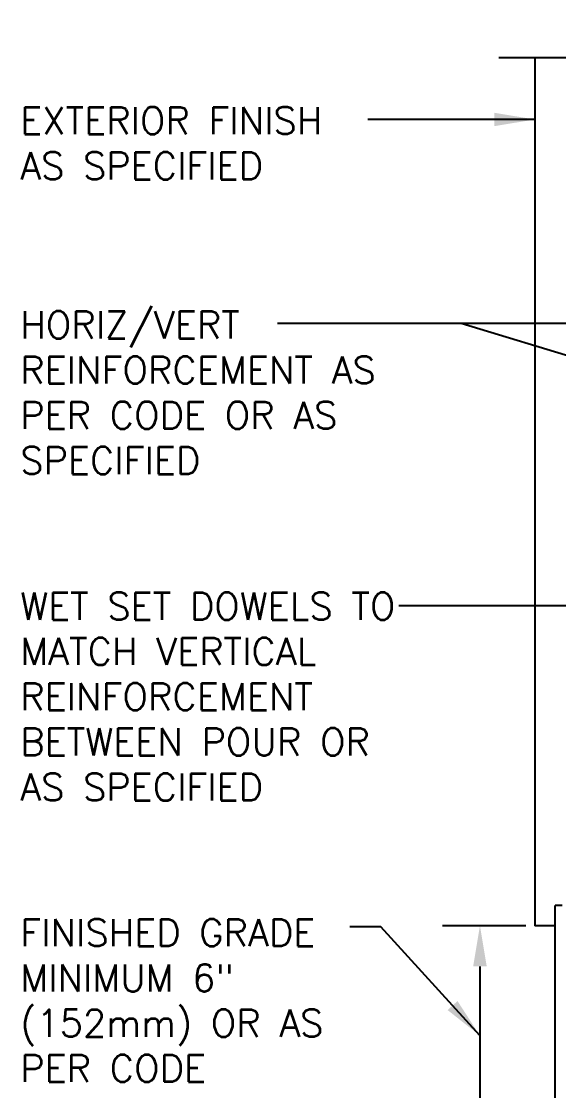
# Model space of a CAD drawing. Header units: inches. Extents: x 109 to 207.6, y 84.6 to 151.9.
# Drawn here: x 157.4 to 172.26, y 122.36 to 151.92 of the extents above; entities that cross this region are included whole.
import ezdxf

# ---------------------------------------------------------------- set-up
doc = ezdxf.new("R2010")
doc.units = ezdxf.units.IN
doc.header["$LTSCALE"] = 0.5
doc.header["$MEASUREMENT"] = 0
doc.layers.add('LINE9', color=9, linetype='Continuous')
doc.layers.add('TEXT', color=4, linetype='Continuous')
doc.styles.add('DIM', font='romans.shx', dxfattribs={"width": 0.7})
doc.styles.add('ROMANS', font='romans.shx', dxfattribs={"height": 0.75})
doc.dimstyles.new('ext_12', dxfattribs={"dimscale": 12, "dimtxt": 0.09375, "dimasz": 0.09375, "dimexe": 0.09375, "dimexo": 0.0625, "dimgap": 0.0625, "dimtad": 1, "dimdec": 1, "dimzin": 3, "dimdsep": 46, "dimlunit": 4, "dimtxsty": 'DIM', "dimcen": 0.09, "dimdle": 0.09375, "dimclrt": 4, "dimadec": 0, "dimazin": 0, "dimtfac": 1, "dimtdec": 1, "dimtmove": 2, "dimatfit": 3, "dimfxl": 0, "dimfrac": 2, "dimtolj": 1, "dimtzin": 0, "dimarcsym": 0})

msp = doc.modelspace()

# ---------------------------------------------------------------- linework, layer by layer
at = {"layer": 'LINE9'}
for p, q in [((171.604, 150.916), (171.604, 126.916)), ((172.167, 115.475), (172.167, 127.475)), ((172.354, 127.475), (172.167, 127.475)), ((172.167, 126.916), (171.604, 126.916))]:
    msp.add_line(p, q, dxfattribs=at)
msp.add_lwpolyline([(170.604, 150.916), (178.854, 150.916), (179.854, 151.916), (179.854, 149.916), (180.854, 150.916), (188.892, 150.916)], dxfattribs=at)
at = {"layer": 'TEXT'}
for p, q in [((171.354, 126.916), (169.045, 126.916)), ((170.083, 125.791), (170.083, 122.026))]:
    msp.add_line(p, q, dxfattribs=at)
msp.add_solid([(169.896, 125.791), (170.271, 125.791), (170.083, 126.916)], dxfattribs=at)

# ---------------------------------------------------------------- texts
at = {"layer": 'TEXT', "char_height": 0.75, "attachment_point": 4, "style": 'ROMANS'}
for s, insert, width in [('EXTERIOR FINISH\\PAS SPECIFIED', (157.363, 148.548), 11.74859), ('HORIZ/VERT REINFORCEMENT AS PER CODE OR AS SPECIFIED', (157.363, 141.652), 11.74859), ('WET SET DOWELS TO MATCH VERTICAL REINFORCEMENT BETWEEN POUR OR AS SPECIFIED', (157.363, 133.249), 11.74859), ('FINISHED GRADE MINIMUM 6" (152mm) OR AS PER CODE', (157.363, 124.848), 10.75183)]:
    msp.add_mtext(s, dxfattribs=dict(at, insert=insert, width=width))

# ---------------------------------------------------------------- leaders
at = {"layer": 'TEXT'}
for points, override in [([(171.604, 149.204), (166.977, 149.204)], {"dimtad": 0}), ([(182.929, 143.566), (169.561, 143.566), (164.486, 143.566)], {"dimgap": 0.0625, "dimtad": 0}), ([(183.732, 139.247), (169.561, 143.566), (164.486, 143.566)], {"dimgap": 0.0625, "dimtad": 0}), ([(177.712, 135.76), (167.841, 135.76)], {"dimtad": 0})]:
    msp.add_leader(points, dimstyle='ext_12', override=override, dxfattribs=at)
msp.add_leader([(170.083, 123.877), (167.341, 126.886), (166.481, 126.886)], dimstyle='ext_12', dxfattribs=at)

doc.saveas('drawing.dxf')
